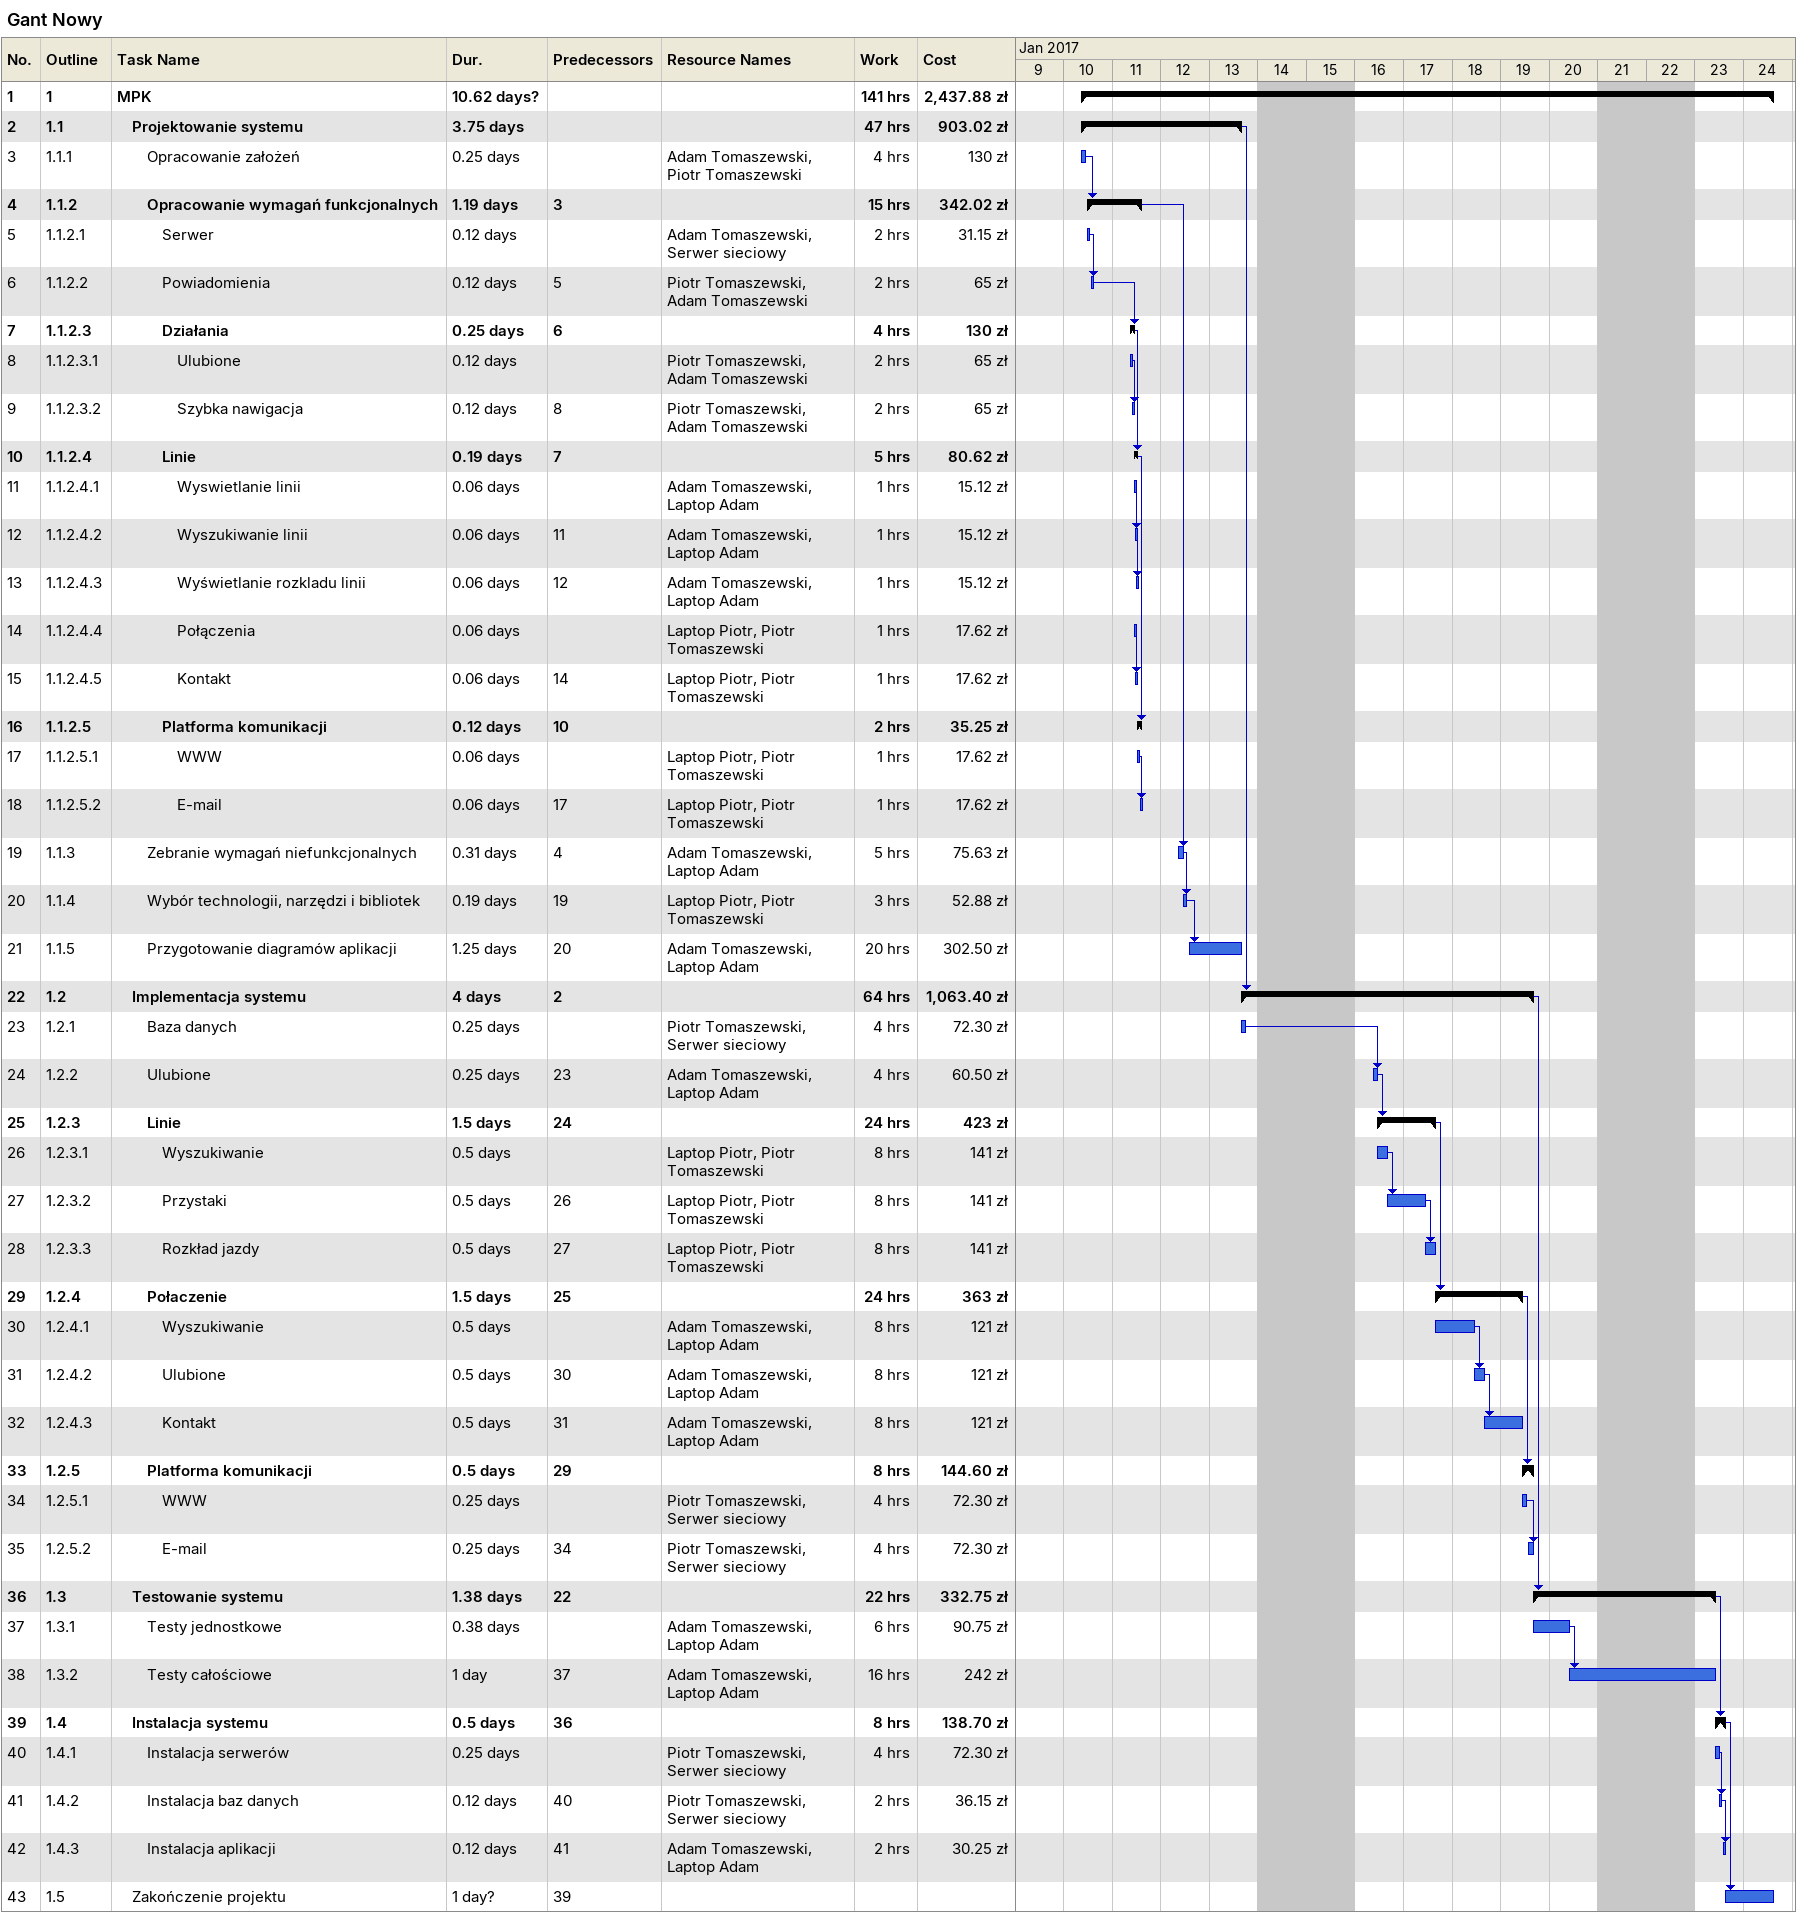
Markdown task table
Gant Nowy

| ID | WBS | Task | Duration | Start | Finish | Predecessors | Resources | Work (h) | Cost (zł) |
|---|---|---|---|---|---|---|---|---|---|
| 1 | 1 | **MPK** | 10.62d? | 2017-01-10 | 2017-01-24 |  |  | 141 | 2437.88 |
| 2 | 1.1 | **Projektowanie systemu** | 3.75d | 2017-01-10 | 2017-01-13 |  |  | 47 | 903.02 |
| 3 | 1.1.1 | Opracowanie założeń | 0.25d | 2017-01-10 | 2017-01-10 |  | Adam Tomaszewski, Piotr Tomaszewski | 4 | 130 |
| 4 | 1.1.2 | **Opracowanie wymagań funkcjonalnych** | 1.19d | 2017-01-10 | 2017-01-11 | 3 |  | 15 | 342.02 |
| 5 | 1.1.2.1 | Serwer | 0.12d | 2017-01-10 | 2017-01-10 |  | Adam Tomaszewski, Serwer sieciowy | 2 | 31.15 |
| 6 | 1.1.2.2 | Powiadomienia | 0.12d | 2017-01-10 | 2017-01-10 | 5 | Piotr Tomaszewski, Adam Tomaszewski | 2 | 65 |
| 7 | 1.1.2.3 | **Działania** | 0.25d | 2017-01-11 | 2017-01-11 | 6 |  | 4 | 130 |
| 8 | 1.1.2.3.1 | Ulubione | 0.12d | 2017-01-11 | 2017-01-11 |  | Piotr Tomaszewski, Adam Tomaszewski | 2 | 65 |
| 9 | 1.1.2.3.2 | Szybka nawigacja | 0.12d | 2017-01-11 | 2017-01-11 | 8 | Piotr Tomaszewski, Adam Tomaszewski | 2 | 65 |
| 10 | 1.1.2.4 | **Linie** | 0.19d | 2017-01-11 | 2017-01-11 | 7 |  | 5 | 80.62 |
| 11 | 1.1.2.4.1 | Wyswietlanie linii | 0.06d | 2017-01-11 | 2017-01-11 |  | Adam Tomaszewski, Laptop Adam | 1 | 15.12 |
| 12 | 1.1.2.4.2 | Wyszukiwanie linii | 0.06d | 2017-01-11 | 2017-01-11 | 11 | Adam Tomaszewski, Laptop Adam | 1 | 15.12 |
| 13 | 1.1.2.4.3 | Wyświetlanie rozkladu linii | 0.06d | 2017-01-11 | 2017-01-11 | 12 | Adam Tomaszewski, Laptop Adam | 1 | 15.12 |
| 14 | 1.1.2.4.4 | Połączenia | 0.06d | 2017-01-11 | 2017-01-11 |  | Laptop Piotr, Piotr Tomaszewski | 1 | 17.62 |
| 15 | 1.1.2.4.5 | Kontakt | 0.06d | 2017-01-11 | 2017-01-11 | 14 | Laptop Piotr, Piotr Tomaszewski | 1 | 17.62 |
| 16 | 1.1.2.5 | **Platforma komunikacji** | 0.12d | 2017-01-11 | 2017-01-11 | 10 |  | 2 | 35.25 |
| 17 | 1.1.2.5.1 | WWW | 0.06d | 2017-01-11 | 2017-01-11 |  | Laptop Piotr, Piotr Tomaszewski | 1 | 17.62 |
| 18 | 1.1.2.5.2 | E-mail | 0.06d | 2017-01-11 | 2017-01-11 | 17 | Laptop Piotr, Piotr Tomaszewski | 1 | 17.62 |
| 19 | 1.1.3 | Zebranie wymagań niefunkcjonalnych | 0.31d | 2017-01-12 | 2017-01-12 | 4 | Adam Tomaszewski, Laptop Adam | 5 | 75.63 |
| 20 | 1.1.4 | Wybór technologii, narzędzi i bibliotek | 0.19d | 2017-01-12 | 2017-01-12 | 19 | Laptop Piotr, Piotr Tomaszewski | 3 | 52.88 |
| 21 | 1.1.5 | Przygotowanie diagramów aplikacji | 1.25d | 2017-01-12 | 2017-01-13 | 20 | Adam Tomaszewski, Laptop Adam | 20 | 302.50 |
| 22 | 1.2 | **Implementacja systemu** | 4d | 2017-01-13 | 2017-01-19 | 2 |  | 64 | 1063.40 |
| 23 | 1.2.1 | Baza danych | 0.25d | 2017-01-13 | 2017-01-13 |  | Piotr Tomaszewski, Serwer sieciowy | 4 | 72.30 |
| 24 | 1.2.2 | Ulubione | 0.25d | 2017-01-16 | 2017-01-16 | 23 | Adam Tomaszewski, Laptop Adam | 4 | 60.50 |
| 25 | 1.2.3 | **Linie** | 1.5d | 2017-01-16 | 2017-01-17 | 24 |  | 24 | 423 |
| 26 | 1.2.3.1 | Wyszukiwanie | 0.5d | 2017-01-16 | 2017-01-16 |  | Laptop Piotr, Piotr Tomaszewski | 8 | 141 |
| 27 | 1.2.3.2 | Przystaki | 0.5d | 2017-01-16 | 2017-01-17 | 26 | Laptop Piotr, Piotr Tomaszewski | 8 | 141 |
| 28 | 1.2.3.3 | Rozkład jazdy | 0.5d | 2017-01-17 | 2017-01-17 | 27 | Laptop Piotr, Piotr Tomaszewski | 8 | 141 |
| 29 | 1.2.4 | **Połaczenie** | 1.5d | 2017-01-17 | 2017-01-19 | 25 |  | 24 | 363 |
| 30 | 1.2.4.1 | Wyszukiwanie | 0.5d | 2017-01-17 | 2017-01-18 |  | Adam Tomaszewski, Laptop Adam | 8 | 121 |
| 31 | 1.2.4.2 | Ulubione | 0.5d | 2017-01-18 | 2017-01-18 | 30 | Adam Tomaszewski, Laptop Adam | 8 | 121 |
| 32 | 1.2.4.3 | Kontakt | 0.5d | 2017-01-18 | 2017-01-19 | 31 | Adam Tomaszewski, Laptop Adam | 8 | 121 |
| 33 | 1.2.5 | **Platforma komunikacji** | 0.5d | 2017-01-19 | 2017-01-19 | 29 |  | 8 | 144.60 |
| 34 | 1.2.5.1 | WWW | 0.25d | 2017-01-19 | 2017-01-19 |  | Piotr Tomaszewski, Serwer sieciowy | 4 | 72.30 |
| 35 | 1.2.5.2 | E-mail | 0.25d | 2017-01-19 | 2017-01-19 | 34 | Piotr Tomaszewski, Serwer sieciowy | 4 | 72.30 |
| 36 | 1.3 | **Testowanie systemu** | 1.38d | 2017-01-19 | 2017-01-23 | 22 |  | 22 | 332.75 |
| 37 | 1.3.1 | Testy jednostkowe | 0.38d | 2017-01-19 | 2017-01-20 |  | Adam Tomaszewski, Laptop Adam | 6 | 90.75 |
| 38 | 1.3.2 | Testy całościowe | 1d | 2017-01-20 | 2017-01-23 | 37 | Adam Tomaszewski, Laptop Adam | 16 | 242 |
| 39 | 1.4 | **Instalacja systemu** | 0.5d | 2017-01-23 | 2017-01-23 | 36 |  | 8 | 138.70 |
| 40 | 1.4.1 | Instalacja serwerów | 0.25d | 2017-01-23 | 2017-01-23 |  | Piotr Tomaszewski, Serwer sieciowy | 4 | 72.30 |
| 41 | 1.4.2 | Instalacja baz danych | 0.12d | 2017-01-23 | 2017-01-23 | 40 | Piotr Tomaszewski, Serwer sieciowy | 2 | 36.15 |
| 42 | 1.4.3 | Instalacja aplikacji | 0.12d | 2017-01-23 | 2017-01-23 | 41 | Adam Tomaszewski, Laptop Adam | 2 | 30.25 |
| 43 | 1.5 | Zakończenie projektu | 1d? | 2017-01-23 | 2017-01-24 | 39 |  |  |  |
